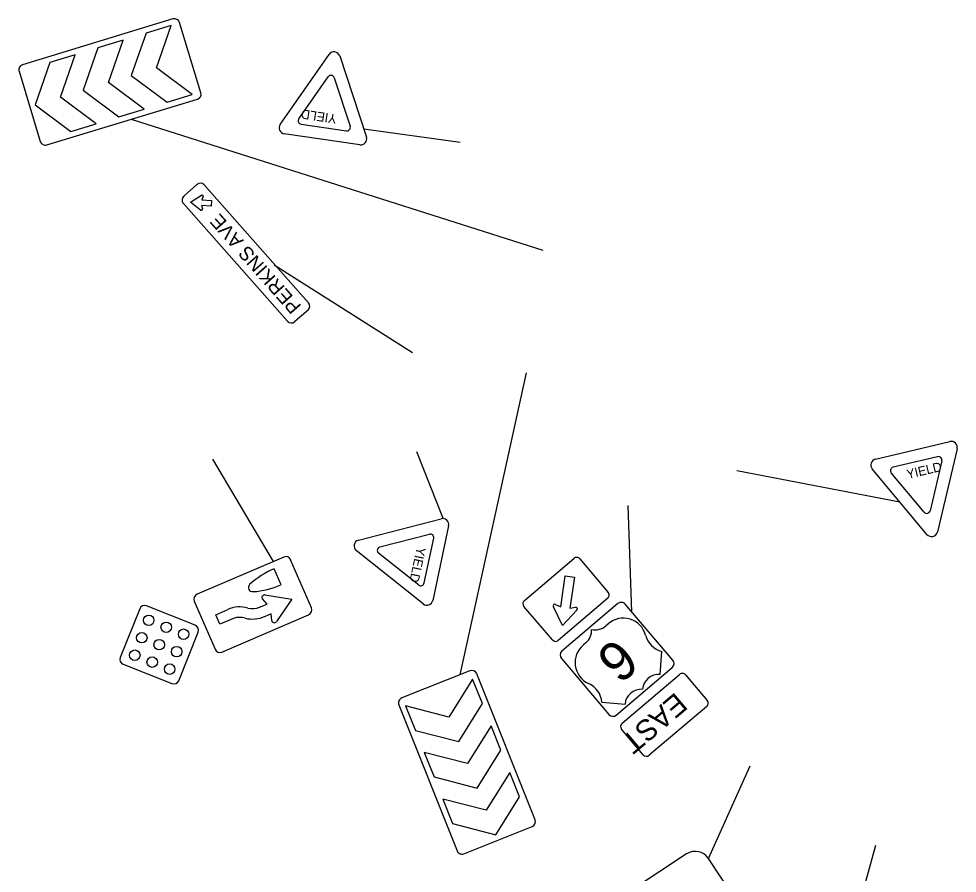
# Model space of a CAD drawing. Extents: x 129280 to 267173, y 229023 to 342302.
# Drawn here: x 143655.9 to 144047.5, y 336378 to 336734.7 of the extents above; entities that cross this region are included whole.
import ezdxf

# ---------------------------------------------------------------- set-up
doc = ezdxf.new("R2010")
doc.units = 0
doc.layers.add('PM_P_CL_Double_Solid', color=7, linetype='Continuous')
doc.layers.add('PV_P_EOP', color=7, linetype='Continuous')

msp = doc.modelspace()

# ---------------------------------------------------------------- linework, layer by layer
at = {"layer": 'PM_P_CL_Double_Solid'}
for p, q in [((143719.54, 336731.81), (143708.99, 336728.61)), ((143719.54, 336731.81), (143708.99, 336728.61)), ((143713.36, 336714.22), (143719.54, 336731.81)), ((143713.36, 336714.22), (143719.54, 336731.81)), ((143699.49, 336725.72), (143688.93, 336722.51)), ((143699.49, 336725.72), (143688.93, 336722.51)), ((143693.31, 336708.12), (143699.49, 336725.72)), ((143693.31, 336708.12), (143699.49, 336725.72)), ((143708.99, 336728.61), (143702.81, 336711.01)), ((143708.99, 336728.61), (143702.81, 336711.01)), ((143688.93, 336722.51), (143682.76, 336704.91)), ((143688.93, 336722.51), (143682.76, 336704.91)), ((143679.43, 336719.62), (143668.88, 336716.41)), ((143679.43, 336719.62), (143668.88, 336716.41)), ((143673.25, 336702.02), (143679.43, 336719.62)), ((143673.25, 336702.02), (143679.43, 336719.62)), ((143789.82, 336719.17), (143800.94, 336685.27)), ((143789.82, 336719.17), (143800.94, 336685.27)), ((143668.88, 336716.41), (143662.7, 336698.82)), ((143668.88, 336716.41), (143662.7, 336698.82)), ((143728.29, 336703.03), (143713.36, 336714.22)), ((143728.29, 336703.03), (143713.36, 336714.22)), ((143702.81, 336711.01), (143717.74, 336699.83)), ((143702.81, 336711.01), (143717.74, 336699.83)), ((143787.54, 336710.07), (143794.19, 336689.81)), ((143787.54, 336710.07), (143794.19, 336689.81)), ((143708.23, 336696.94), (143693.31, 336708.12)), ((143708.23, 336696.94), (143693.31, 336708.12)), ((143688.18, 336690.84), (143673.25, 336702.02)), ((143688.18, 336690.84), (143673.25, 336702.02)), ((143682.76, 336704.91), (143697.68, 336693.73)), ((143682.76, 336704.91), (143697.68, 336693.73)), ((143717.74, 336699.83), (143728.29, 336703.03)), ((143717.74, 336699.83), (143728.29, 336703.03)), ((143662.7, 336698.82), (143677.63, 336687.63)), ((143662.7, 336698.82), (143677.63, 336687.63)), ((143697.68, 336693.73), (143708.23, 336696.94)), ((143697.68, 336693.73), (143708.23, 336696.94)), ((143677.63, 336687.63), (143688.18, 336690.84)), ((143677.63, 336687.63), (143688.18, 336690.84)), ((143773.71, 336690.69), (143792.58, 336687.9)), ((143773.71, 336690.69), (143792.58, 336687.9)), ((143798.2, 336682.02), (143766.63, 336686.68)), ((143798.2, 336682.02), (143766.63, 336686.68)), ((143779.23, 336684.82), (143779.27, 336684.83)), ((143779.23, 336684.82), (143779.27, 336684.83)), ((143797.79, 336682.09), (143797.78, 336682.08)), ((143797.79, 336682.09), (143797.78, 336682.08)), ((143727.57, 336658.2), (143732.15, 336661.01)), ((143727.57, 336658.2), (143732.15, 336661.01)), ((143732.82, 336660.46), (143732.28, 336659.08)), ((143732.82, 336660.46), (143732.28, 336659.08)), ((143736.37, 336658.82), (143736.23, 336656.5)), ((143736.37, 336658.82), (143736.23, 336656.5)), ((143731.77, 336654.84), (143727.57, 336658.2)), ((143731.77, 336654.84), (143727.57, 336658.2)), ((143732.07, 336657.92), (143732.07, 336657.92)), ((143732.07, 336657.92), (143732.07, 336657.92)), ((143732.15, 336656.75), (143732.14, 336656.75)), ((143732.14, 336656.75), (143732.5, 336655.31)), ((143732.15, 336656.75), (143732.14, 336656.75)), ((143732.14, 336656.75), (143732.5, 336655.31)), ((143736.23, 336656.5), (143732.15, 336656.75)), ((143736.23, 336656.5), (143732.15, 336656.75)), ((144013.36, 336550.88), (144044.41, 336558.22)), ((144013.36, 336550.88), (144044.41, 336558.22)), ((144032.01, 336555.29), (144031.98, 336555.27)), ((144032.01, 336555.29), (144031.98, 336555.27)), ((144013.77, 336550.97), (144013.76, 336550.98)), ((144013.77, 336550.97), (144013.76, 336550.98)), ((144039.32, 336551.88), (144020.75, 336547.49)), ((144039.32, 336551.88), (144020.75, 336547.49)), ((144034.87, 336519.46), (144012.01, 336546.85)), ((144034.87, 336519.46), (144012.01, 336546.85)), ((144033.63, 336528.75), (144019.96, 336545.13)), ((144033.63, 336528.75), (144019.96, 336545.13)), ((143797.64, 336517.06), (143832.18, 336526.02)), ((143797.64, 336517.06), (143832.18, 336526.02)), ((143835.25, 336523.08), (143828.6, 336491.87)), ((143835.25, 336523.08), (143828.6, 336491.87)), ((143835.15, 336522.67), (143835.16, 336522.67)), ((143835.15, 336522.67), (143835.16, 336522.67)), ((143806.58, 336514.21), (143827.22, 336519.57)), ((143806.58, 336514.21), (143827.22, 336519.57)), ((143825.05, 336499.19), (143829.02, 336517.84)), ((143825.05, 336499.19), (143829.02, 336517.84)), ((143866.85, 336491.89), (143887.52, 336509.45)), ((143866.85, 336491.89), (143887.52, 336509.45)), ((143889.99, 336509.25), (143901.89, 336495.25)), ((143889.99, 336509.25), (143901.89, 336495.25)), ((143765.31, 336498.42), (143762.43, 336505.12)), ((143765.31, 336498.42), (143762.43, 336505.12)), ((143831.26, 336504.33), (143831.25, 336504.37)), ((143831.26, 336504.33), (143831.25, 336504.37)), ((143882.02, 336489.25), (143883.93, 336502.19)), ((143882.02, 336489.25), (143883.93, 336502.19)), ((143883.93, 336502.19), (143887.72, 336501.64)), ((143883.93, 336502.19), (143887.72, 336501.64)), ((143765.31, 336498.42), (143765.31, 336498.42)), ((143765.31, 336498.42), (143765.31, 336498.42)), ((143887.72, 336501.64), (143885.81, 336488.7)), ((143887.72, 336501.64), (143885.81, 336488.7)), ((143758.6, 336494.19), (143769.86, 336492.43)), ((143758.6, 336494.19), (143769.86, 336492.43)), ((143756.4, 336489.04), (143759.47, 336490.35)), ((143756.4, 336489.04), (143759.47, 336490.35)), ((143759.47, 336490.35), (143757.59, 336492.54)), ((143759.47, 336490.35), (143757.59, 336492.54)), ((143769.86, 336492.43), (143763.37, 336483.04)), ((143769.86, 336492.43), (143763.37, 336483.04)), ((143879.9, 336490.27), (143882.02, 336489.25)), ((143879.9, 336490.27), (143882.02, 336489.25)), ((143901.69, 336492.79), (143881.02, 336475.22)), ((143901.69, 336492.79), (143881.02, 336475.22)), ((143738.12, 336485.95), (143743.11, 336488.09)), ((143738.12, 336485.95), (143743.11, 336488.09)), ((143761.2, 336486.34), (143758.69, 336485.26)), ((143761.2, 336486.34), (143758.69, 336485.26)), ((143761.48, 336483.44), (143761.2, 336486.34)), ((143761.48, 336483.44), (143761.2, 336486.34)), ((143878.55, 336475.42), (143866.65, 336489.42)), ((143878.55, 336475.42), (143866.65, 336489.42)), ((143882.8, 336481.4), (143879, 336489.18)), ((143882.8, 336481.4), (143879, 336489.18)), ((143888.78, 336487.84), (143882.8, 336481.4)), ((143888.78, 336487.84), (143882.8, 336481.4)), ((143885.81, 336488.7), (143888.13, 336489.06)), ((143885.81, 336488.7), (143888.13, 336489.06)), ((143888.78, 336487.84), (143888.78, 336487.84)), ((143888.78, 336487.84), (143888.78, 336487.84)), ((143739.85, 336481.93), (143738.12, 336485.95)), ((143739.85, 336481.93), (143738.12, 336485.95)), ((143745.55, 336484.38), (143739.85, 336481.93)), ((143745.55, 336484.38), (143739.85, 336481.93)), ((143901.9, 336482.15), (143900.85, 336481.27)), ((143901.9, 336482.15), (143900.85, 336481.27)), ((143892.52, 336474.19), (143891.48, 336473.3)), ((143892.52, 336474.19), (143891.48, 336473.3)), ((143923.46, 336461.01), (143924.24, 336470.64)), ((143923.46, 336461.01), (143924.24, 336470.64)), ((143845.24, 336459.06), (143835.36, 336443.24)), ((143845.24, 336459.06), (143835.36, 336443.24)), ((143849.33, 336448.82), (143845.24, 336459.06)), ((143849.33, 336448.82), (143845.24, 336459.06)), ((143907.62, 336440.62), (143931.62, 336461.02)), ((143907.62, 336440.62), (143931.62, 336461.02)), ((143934.09, 336460.82), (143943.16, 336450.15)), ((143934.09, 336460.82), (143943.16, 336450.15)), ((143835.36, 336443.24), (143817.3, 336447.91)), ((143817.3, 336447.91), (143821.39, 336437.67)), ((143835.36, 336443.24), (143817.3, 336447.91)), ((143817.3, 336447.91), (143821.39, 336437.67)), ((143839.45, 336433), (143849.33, 336448.82)), ((143839.45, 336433), (143849.33, 336448.82)), ((143899.24, 336449.39), (143908.87, 336448.61)), ((143899.24, 336449.39), (143908.87, 336448.61)), ((143942.96, 336447.69), (143918.95, 336427.29)), ((143942.96, 336447.69), (143918.95, 336427.29)), ((143853.01, 336439.59), (143843.13, 336423.77)), ((143853.01, 336439.59), (143843.13, 336423.77)), ((143857.1, 336429.35), (143853.01, 336439.59)), ((143857.1, 336429.35), (143853.01, 336439.59)), ((143821.39, 336437.67), (143839.45, 336433)), ((143821.39, 336437.67), (143839.45, 336433)), ((143916.49, 336427.49), (143907.42, 336438.16)), ((143916.49, 336427.49), (143907.42, 336438.16)), ((143843.13, 336423.77), (143825.07, 336428.44)), ((143825.07, 336428.44), (143829.16, 336418.2)), ((143843.13, 336423.77), (143825.07, 336428.44)), ((143825.07, 336428.44), (143829.16, 336418.2)), ((143847.22, 336413.53), (143857.1, 336429.35)), ((143847.22, 336413.53), (143857.1, 336429.35)), ((143860.78, 336420.12), (143850.9, 336404.3)), ((143860.78, 336420.12), (143850.9, 336404.3)), ((143864.87, 336409.88), (143860.78, 336420.12)), ((143864.87, 336409.88), (143860.78, 336420.12)), ((143829.16, 336418.2), (143847.22, 336413.53)), ((143829.16, 336418.2), (143847.22, 336413.53)), ((143850.9, 336404.3), (143832.84, 336408.97)), ((143832.84, 336408.97), (143836.93, 336398.73)), ((143850.9, 336404.3), (143832.84, 336408.97)), ((143832.84, 336408.97), (143836.93, 336398.73)), ((143854.99, 336394.06), (143864.87, 336409.88)), ((143854.99, 336394.06), (143864.87, 336409.88)), ((143836.93, 336398.73), (143854.99, 336394.06)), ((143836.93, 336398.73), (143854.99, 336394.06))]:
    msp.add_line(p, q, dxfattribs=at)
for points in [[(143720.22, 336734.59), (143657.43, 336715.51)], [(143720.22, 336734.59), (143657.43, 336715.51)], [(143731.86, 336703.83), (143722.95, 336733.13)], [(143731.86, 336703.83), (143722.95, 336733.13)], [(143764.95, 336690.59), (143785.4, 336719.82)], [(143764.95, 336690.59), (143785.4, 336719.82)], [(143655.98, 336712.78), (143664.88, 336683.48)], [(143655.98, 336712.78), (143664.88, 336683.48)], [(143772.72, 336692.98), (143784.95, 336710.46)], [(143772.72, 336692.98), (143784.95, 336710.46)], [(143667.61, 336682.02), (143730.4, 336701.1)], [(143667.61, 336682.02), (143730.4, 336701.1)], [(143724.75, 336660.69), (143730.21, 336665.52)], [(143724.75, 336660.69), (143730.21, 336665.52)], [(143733.3, 336665.34), (143776.77, 336616.18)], [(143733.3, 336665.34), (143776.77, 336616.18)], [(143732.3, 336659.07), (143736.37, 336658.82)], [(143732.3, 336659.07), (143736.37, 336658.82)], [(143768.03, 336608.45), (143724.56, 336657.61)], [(143768.03, 336608.45), (143724.56, 336657.61)], [(143776.58, 336613.09), (143771.12, 336608.26)], [(143776.58, 336613.09), (143771.12, 336608.26)], [(144047.42, 336555.21), (144039.23, 336520.49)], [(144047.42, 336555.21), (144039.23, 336520.49)], [(144041.08, 336550.11), (144036.18, 336529.36)], [(144041.08, 336550.11), (144036.18, 336529.36)], [(143766.47, 336510.02), (143730.29, 336494.49)], [(143766.47, 336510.02), (143730.29, 336494.49)], [(143824.6, 336490.43), (143796.71, 336512.68)], [(143824.6, 336490.43), (143796.71, 336512.68)], [(143822.7, 336498.35), (143806.03, 336511.65)], [(143822.7, 336498.35), (143806.03, 336511.65)], [(143777.97, 336488.78), (143769.34, 336508.88)], [(143777.97, 336488.78), (143769.34, 336508.88)], [(143729.14, 336491.62), (143737.77, 336471.52)], [(143729.14, 336491.62), (143737.77, 336471.52)], [(143905.88, 336490.56), (143882.54, 336470.73)], [(143905.88, 336490.56), (143882.54, 336470.73)], [(143928.79, 336466.97), (143908.96, 336490.31)], [(143928.79, 336466.97), (143908.96, 336490.31)], [(143706.35, 336488.45), (143698.24, 336468.13)], [(143706.35, 336488.45), (143698.24, 336468.13)], [(143729.51, 336481.56), (143709.19, 336489.67)], [(143729.51, 336481.56), (143709.19, 336489.67)], [(143740.64, 336470.37), (143776.83, 336485.9)], [(143740.64, 336470.37), (143776.83, 336485.9)], [(143722.62, 336458.4), (143730.73, 336478.71)], [(143722.62, 336458.4), (143730.73, 336478.71)], [(143882.29, 336467.64), (143902.12, 336444.31)], [(143882.29, 336467.64), (143902.12, 336444.31)], [(143699.46, 336465.29), (143719.78, 336457.18)], [(143699.46, 336465.29), (143719.78, 336457.18)], [(143905.21, 336444.06), (143928.54, 336463.89)], [(143905.21, 336444.06), (143928.54, 336463.89)], [(143844.14, 336462.55), (143815.7, 336451.2)], [(143844.14, 336462.55), (143815.7, 336451.2)], [(143871.31, 336400.38), (143846.99, 336461.33)], [(143871.31, 336400.38), (143846.99, 336461.33)], [(143814.48, 336448.36), (143838.8, 336387.4)], [(143814.48, 336448.36), (143838.8, 336387.4)], [(143841.64, 336386.18), (143870.09, 336397.53)], [(143841.64, 336386.18), (143870.09, 336397.53)], [(143934.54, 336386.07), (143857.91, 336335.38)], [(143965.36, 336351.38), (143943.63, 336384.22)]]:
    msp.add_lwpolyline(points, dxfattribs=at)
for centre in [(143710.11, 336483.61), (143710.11, 336483.61), (143717.39, 336480.7), (143717.39, 336480.7), (143707.21, 336476.33), (143707.21, 336476.33), (143724.67, 336477.79), (143724.67, 336477.79), (143714.48, 336473.42), (143714.48, 336473.42), (143704.3, 336469.05), (143704.3, 336469.05), (143721.76, 336470.52), (143721.76, 336470.52), (143711.58, 336466.14), (143711.58, 336466.14), (143718.86, 336463.24), (143718.86, 336463.24)]:
    msp.add_circle(centre, 2.19, dxfattribs=at)
for centre, radius, start, end in [((143720.86, 336732.5), 2.19, 16.9075, 106.9075), ((143720.86, 336732.5), 2.19, 16.9075, 106.9075), ((143787.44, 336718.39), 2.5, 18.1577, 145.0276), ((143787.44, 336718.39), 2.5, 18.1577, 145.0276), ((143658.07, 336713.41), 2.19, 106.9075, 196.9075), ((143658.07, 336713.41), 2.19, 106.9075, 196.9075), ((143786.15, 336709.61), 1.47, 18.1577, 145.0276), ((143786.15, 336709.61), 1.47, 18.1577, 145.0276), ((143729.76, 336703.2), 2.19, 286.9075, 16.9075), ((143729.76, 336703.2), 2.19, 286.9075, 16.9075), ((143767, 336689.16), 2.5, 145.0276, 261.5926), ((143767, 336689.16), 2.5, 145.0276, 261.5926), ((143773.92, 336692.14), 1.47, 145.0276, 261.5926), ((143773.92, 336692.14), 1.47, 145.0276, 261.5926), ((143792.79, 336689.35), 1.47, 261.5926, 18.1577), ((143792.79, 336689.35), 1.47, 261.5926, 18.1577), ((143666.98, 336684.11), 2.19, 196.9075, 286.9075), ((143666.98, 336684.11), 2.19, 196.9075, 286.9075), ((143798.56, 336684.49), 2.5, 261.5926, 18.1577), ((143798.56, 336684.49), 2.5, 261.5926, 18.1577), ((143731.66, 336663.89), 2.19, 41.487, 131.487), ((143731.66, 336663.89), 2.19, 41.487, 131.487), ((143726.19, 336659.06), 2.19, 131.487, 221.487), ((143726.19, 336659.06), 2.19, 131.487, 221.487), ((143732.39, 336660.63), 0.454, 338.8492, 121.5662), ((143732.39, 336660.63), 0.454, 338.8492, 121.5662), ((143732.06, 336655.19), 0.454, 231.4077, 14.1248), ((143732.06, 336655.19), 0.454, 231.4077, 14.1248), ((143775.13, 336614.73), 2.19, 311.487, 41.487), ((143775.13, 336614.73), 2.19, 311.487, 41.487), ((143769.67, 336609.9), 2.19, 221.487, 311.487), ((143769.67, 336609.9), 2.19, 221.487, 311.487), ((144044.99, 336555.78), 2.5, 346.7218, 103.2869), ((144044.99, 336555.78), 2.5, 346.7218, 103.2869), ((144013.93, 336548.45), 2.5, 103.2869, 219.852), ((144013.93, 336548.45), 2.5, 103.2869, 219.852), ((144039.65, 336550.45), 1.47, 346.7218, 103.2869), ((144039.65, 336550.45), 1.47, 346.7218, 103.2869), ((144021.09, 336546.07), 1.47, 103.2869, 219.852), ((144021.09, 336546.07), 1.47, 103.2869, 219.852), ((143832.8, 336523.6), 2.5, 347.9803, 104.5453), ((143832.8, 336523.6), 2.5, 347.9803, 104.5453), ((144034.75, 336529.69), 1.47, 219.852, 346.7218), ((144034.75, 336529.69), 1.47, 219.852, 346.7218), ((143827.59, 336518.15), 1.47, 347.9803, 104.5453), ((143827.59, 336518.15), 1.47, 347.9803, 104.5453), ((144036.79, 336521.06), 2.5, 219.852, 346.7218), ((144036.79, 336521.06), 2.5, 219.852, 346.7218), ((143798.27, 336514.64), 2.5, 104.5453, 231.4152), ((143798.27, 336514.64), 2.5, 104.5453, 231.4152), ((143806.95, 336512.79), 1.47, 104.5453, 231.4152), ((143806.95, 336512.79), 1.47, 104.5453, 231.4152), ((143767.33, 336508.01), 2.19, 23.2351, 113.2351), ((143767.33, 336508.01), 2.19, 23.2351, 113.2351), ((143888.65, 336508.12), 1.75, 40.3608, 130.3608), ((143888.65, 336508.12), 1.75, 40.3608, 130.3608), ((143823.62, 336499.49), 1.47, 231.4152, 347.9803), ((143823.62, 336499.49), 1.47, 231.4152, 347.9803), ((143731.15, 336492.48), 2.19, 113.2351, 203.2351), ((143731.15, 336492.48), 2.19, 113.2351, 203.2351), ((143900.55, 336494.12), 1.75, 310.3608, 40.3608), ((143900.55, 336494.12), 1.75, 310.3608, 40.3608), ((143826.16, 336492.39), 2.5, 231.4152, 347.9803), ((143826.16, 336492.39), 2.5, 231.4152, 347.9803), ((143867.99, 336490.56), 1.75, 130.3608, 220.3608), ((143867.99, 336490.56), 1.75, 130.3608, 220.3608), ((143879.59, 336489.61), 0.73, 64.4149, 216.6291), ((143879.59, 336489.61), 0.73, 64.4149, 216.6291), ((143907.29, 336488.89), 2.19, 40.3608, 130.3608), ((143907.29, 336488.89), 2.19, 40.3608, 130.3608), ((143708.38, 336487.64), 2.19, 68.2351, 158.2351), ((143708.38, 336487.64), 2.19, 68.2351, 158.2351), ((143748.09, 336477.58), 11.64, 73.1265, 115.3772), ((143748.09, 336477.58), 11.64, 73.1265, 115.3772), ((143753.42, 336496.67), 8.19, 256.2102, 291.3218), ((143753.42, 336496.67), 8.19, 256.2102, 291.3218), ((143775.96, 336487.91), 2.19, 293.2351, 23.2351), ((143775.96, 336487.91), 2.19, 293.2351, 23.2351), ((143888.25, 336488.34), 0.73, 317.0307, 98.8241), ((143888.25, 336488.34), 0.73, 317.0307, 98.8241), ((143748.09, 336477.58), 7.26, 72.4027, 110.5232), ((143748.09, 336477.58), 7.26, 72.4027, 110.5232), ((143753.42, 336496.67), 12.56, 255.5544, 294.7798), ((143753.42, 336496.67), 12.56, 255.5544, 294.7798), ((143908.17, 336474.93), 9.57, 15.1927, 130.9991), ((143908.17, 336474.93), 9.57, 15.1927, 130.9991), ((143728.7, 336479.52), 2.19, 338.2351, 68.2351), ((143728.7, 336479.52), 2.19, 338.2351, 68.2351), ((143888.09, 336479.39), 6.84, 310.3608, 3.4909), ((143888.09, 336479.39), 6.84, 310.3608, 3.4909), ((143896.43, 336486.48), 6.84, 257.2307, 310.3608), ((143896.43, 336486.48), 6.84, 257.2307, 310.3608), ((143879.89, 336476.55), 1.75, 220.3608, 310.3608), ((143879.89, 336476.55), 1.75, 220.3608, 310.3608), ((143926.66, 336479.9), 9.57, 194.9079, 255.3617), ((143926.66, 336479.9), 9.57, 194.9079, 255.3617), ((143739.78, 336472.38), 2.19, 203.2351, 293.2351), ((143739.78, 336472.38), 2.19, 203.2351, 293.2351), ((143883.96, 336469.06), 2.19, 130.3608, 220.3608), ((143883.96, 336469.06), 2.19, 130.3608, 220.3608), ((143897.59, 336465.94), 9.57, 129.7226, 245.5289), ((143897.59, 336465.94), 9.57, 129.7226, 245.5289), ((143700.27, 336467.32), 2.19, 158.2351, 248.2351), ((143700.27, 336467.32), 2.19, 158.2351, 248.2351), ((143927.12, 336465.56), 2.19, 310.3608, 40.3608), ((143927.12, 336465.56), 2.19, 310.3608, 40.3608), ((143844.95, 336460.52), 2.19, 21.7551, 111.7551), ((143844.95, 336460.52), 2.19, 21.7551, 111.7551), ((143922.97, 336454.19), 6.84, 85.9338, 174.7878), ((143922.97, 336454.19), 6.84, 85.9338, 174.7878), ((143932.76, 336459.69), 1.75, 40.3608, 130.3608), ((143932.76, 336459.69), 1.75, 40.3608, 130.3608), ((143720.59, 336459.21), 2.19, 248.2351, 338.2351), ((143720.59, 336459.21), 2.19, 248.2351, 338.2351), ((143889.71, 336448.5), 9.57, 5.3599, 65.8137), ((143889.71, 336448.5), 9.57, 5.3599, 65.8137), ((143816.51, 336449.17), 2.19, 111.7551, 201.7551), ((143816.51, 336449.17), 2.19, 111.7551, 201.7551), ((143915.68, 336447.99), 6.84, 85.9338, 174.7878), ((143915.68, 336447.99), 6.84, 85.9338, 174.7878), ((143941.82, 336449.02), 1.75, 310.3608, 40.3608), ((143941.82, 336449.02), 1.75, 310.3608, 40.3608), ((143903.79, 336445.73), 2.19, 220.3608, 310.3608), ((143903.79, 336445.73), 2.19, 220.3608, 310.3608), ((143908.75, 336439.29), 1.75, 130.3608, 220.3608), ((143908.75, 336439.29), 1.75, 130.3608, 220.3608), ((143917.82, 336428.62), 1.75, 220.3608, 310.3608), ((143917.82, 336428.62), 1.75, 220.3608, 310.3608), ((143869.28, 336399.57), 2.19, 291.7551, 21.7551), ((143869.28, 336399.57), 2.19, 291.7551, 21.7551), ((143840.83, 336388.21), 2.19, 201.7551, 291.7551), ((143840.83, 336388.21), 2.19, 201.7551, 291.7551), ((143938.16, 336380.6), 6.56, 33.487, 123.487)]:
    msp.add_arc(centre, radius, start, end, dxfattribs=at)
for centre, major_axis, ratio, start_param, end_param in [((143772.76, 336480.28), (-28.33, -12.16), 0.8724, 4.702253, 5.103102), ((143772.76, 336480.28), (-28.33, -12.16), 0.8724, 4.702253, 5.103102), ((143753.71, 336497.43), (-1.92, -0.82), 0.8724, 5.215341, 7.472698), ((143753.71, 336497.43), (-1.92, -0.82), 0.8724, 5.215341, 7.472698), ((143754.69, 336522.1), (-27.34, -11.74), 0.8724, 1.177265, 1.584531), ((143754.69, 336522.1), (-27.34, -11.74), 0.8724, 1.177265, 1.584531), ((143758.42, 336493.23), (-1.01, -0.43), 0.860585, 4.187935, 6.605989), ((143758.42, 336493.23), (-1.01, -0.43), 0.860585, 4.187935, 6.605989), ((143762.55, 336483.57), (-1.01, -0.43), 0.860585, 5.960382, 8.378436), ((143762.55, 336483.57), (-1.01, -0.43), 0.860585, 5.960382, 8.378436)]:
    msp.add_ellipse(centre, major_axis=major_axis, ratio=ratio, start_param=start_param, end_param=end_param, dxfattribs=at)
at = {"layer": 'PV_P_EOP'}
for p, q in [((143702.84, 336692.73), (143874.6, 336638.08)), ((143702.84, 336692.73), (143874.6, 336638.08)), ((143840.06, 336683.1), (143799.84, 336688.61)), ((143840.06, 336683.1), (143799.84, 336688.61)), ((143820.24, 336595.28), (143762.41, 336631.83)), ((143820.24, 336595.28), (143762.41, 336631.83)), ((143867.63, 336586.91), (143839.98, 336460.89)), ((143821.85, 336554.11), (143832.99, 336526.02)), ((143821.85, 336554.11), (143832.99, 336526.02)), ((143762.23, 336508.21), (143736.92, 336550.82)), ((143762.23, 336508.21), (143736.92, 336550.82)), ((143955.45, 336546.11), (144023.51, 336533.08)), ((143911.73, 336487.05), (143910.22, 336531.51)), ((143943.63, 336384.22), (143961.15, 336422.84)), ((143999.96, 336341.11), (144013.52, 336389.69))]:
    msp.add_line(p, q, dxfattribs=at)

# ---------------------------------------------------------------- texts
at = {"layer": 'PM_P_CL_Double_Solid'}
for s, height, rotation, p in [('YIELD', 3.849, 171.5926, (143788.7, 336694.71)), ('YIELD', 3.849, 171.5926, (143788.7, 336694.71)), ('PERKINS AVE', 5.8333, 131.487, (143774.1, 336614.79)), ('PERKINS AVE', 5.8333, 131.487, (143774.1, 336614.79)), ('YIELD', 3.849, 13.2869, (144026.87, 336542.6)), ('YIELD', 3.849, 13.2869, (144026.87, 336542.6)), ('YIELD', 3.849, 257.9803, (143821.98, 336514.4)), ('YIELD', 3.849, 257.9803, (143821.98, 336514.4)), ('6', 16.41, 220.3608, (143905.27, 336476.95)), ('6', 16.41, 220.3608, (143905.27, 336476.95)), ('EAST', 8.75, 220.3608, (143929.98, 336453.88)), ('EAST', 8.75, 220.3608, (143929.98, 336453.88))]:
    msp.add_text(s, height=height, rotation=rotation, dxfattribs=at).set_placement(p)

doc.saveas('drawing.dxf')
